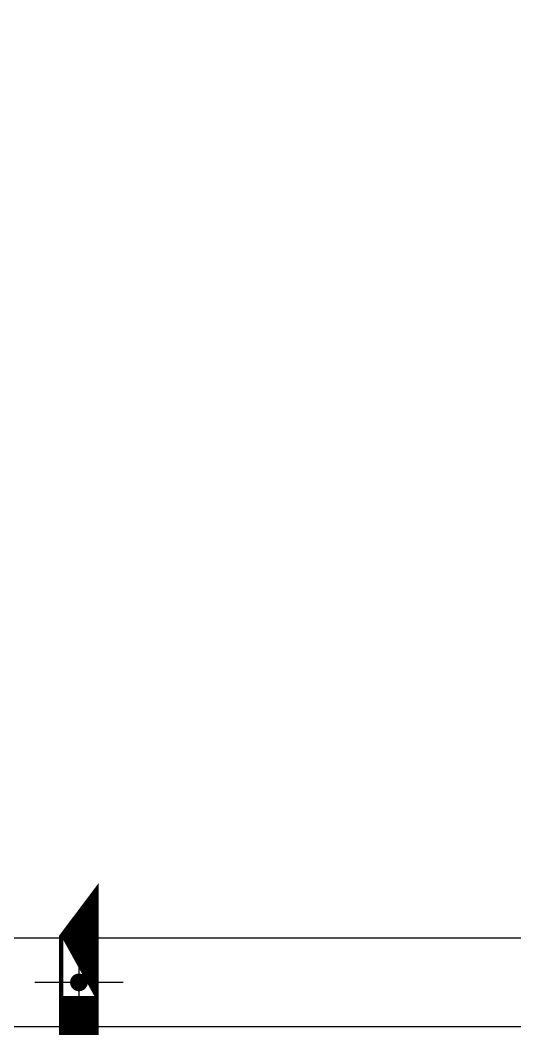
# Model space of a CAD drawing. Extents: x 3753737 to 4713801, y -857380 to 24339.
# Drawn here: x 4565716 to 4566835, y -718282 to -716004 of the extents above; entities that cross this region are included whole.
import ezdxf

# ---------------------------------------------------------------- set-up
doc = ezdxf.new("R2010")
doc.units = 0
doc.header["$LTSCALE"] = 1000
doc.header["$MEASUREMENT"] = 0
doc.linetypes.add('__DASH', pattern=[0.35, 0.25, -0.1])
doc.linetypes.add('DASH', pattern=[0.35, 0.25, -0.1])
doc.layers.get('0').update_dxf_attribs({"linetype": 'CONTINUOUS'})
for name, color, linetype in [('!!电气', 1, 'CONTINUOUS'), ('DIM_LEAD', 3, 'CONTINUOUS'), ('ROOF', 183, 'CONTINUOUS'), ('机电标识类', 1, 'CONTINUOUS'), ('污水', 3, 'CONTINUOUS')]:
    doc.layers.add(name, color=color, linetype=linetype)

# ---------------------------------------------------------------- blocks, each defined once
blk = doc.blocks.new('GDGDGDRGDR')
at = {"linetype": '__DASH', "ltscale": 0.1}
blk.add_wipeout([(425935.0893827186, 371498.33181868016), (425734.9359355549, 371498.33181859215), (425734.9359352478, 371418.331818531), (425935.08938238653, 371418.3318185004)], dxfattribs=at).dxf.layer = '污水'
at = {"layer": '机电标识类', "color": 250, "linetype": 'DASH', "ltscale": 400}
for p, q in [((425834.8193114293, 371358.3318185735), (425834.8193114294, 371558.3318185735)), ((425935.0893824034, 371458.3318185734), (425734.9359355539, 371458.3318185735))]:
    blk.add_line(p, q, dxfattribs=at)
at = {"layer": '污水', "linetype": '__DASH', "ltscale": 0.1, "const_width": 10}
blk.add_lwpolyline([(425935.0893824034, 371498.3318185734), (425734.9359355539, 371498.3318185735), (425734.9359355539, 371418.3318185735), (425935.0893824033, 371418.3318185734)], close=True, dxfattribs=at)
blk = doc.blocks.new('A$C1F33016B')
at = {"layer": 'ROOF', "color": 252, "ltscale": 0.8}
for points in [[(10399.99993904866, 10999.9999990263), (10399.99993904866, 12449.99999882351), (14599.99993998557, 12449.99999882351), (14599.99993998557, 10999.9999990263), (13799.99994006939, 10999.9999990263), (13799.9999378752, 8400.27025674237), (15799.79590952396, 8400.270255054114), (15799.79590952396, 8999.999999580905), (20199.99994010385, 8999.999999580905), (20199.99994010385, 6199.999999793712), (22050.01136052329, 6199.999999749474), (22050.01136052236, 1900.068179056048), (15599.95704866387, 1899.931803827174), (15599.95759219024, 99.99999998975545), (9400.042421364225, 100.0000000107102), (9400.041877837852, 1899.939857619116), (3599.988519361243, 1900.062273277901), (3599.999431967735, 6199.99999175407), (4799.999940171838, 6199.999992233701), (4799.999938946217, 8999.99999114126), (6399.999938962981, 8999.99999120878), (6399.999939022586, 6199.999999791384), (11150.00000472367, 6199.999999791384)], [(4599.999952217564, 7300.001595500857), (4599.999939978123, 6399.999992154073), (2549.999999828637, 6400.000001535285), (2549.999999828637, -99.99999948288314), (22449.99992311746, -100.0000007869676), (22449.99992311746, 1899.999997639563), (22750.01136052515, 1899.999998943415)]]:
    blk.add_lwpolyline(points, dxfattribs=at)
at = {"rotation": 89.9999999997999}
blk.add_blockref('GDGDGDRGDR', (383958.3266221634, -425834.8172549459), dxfattribs=at)
at = {"layer": 'DIM_LEAD', "color": 252, "const_width": 20}
blk.add_lwpolyline([(12496.82970075123, -9.484153082594275, 1), (12503.17031280324, 9.484153083292767, 1)], format="xyb", close=True, dxfattribs=at)

msp = doc.modelspace()

# ---------------------------------------------------------------- block references
at = {"layer": '!!电气'}
msp.add_blockref('A$C1F33016B', (4553348.63177754, -718176.9781198774), dxfattribs=at)

doc.saveas('drawing.dxf')
